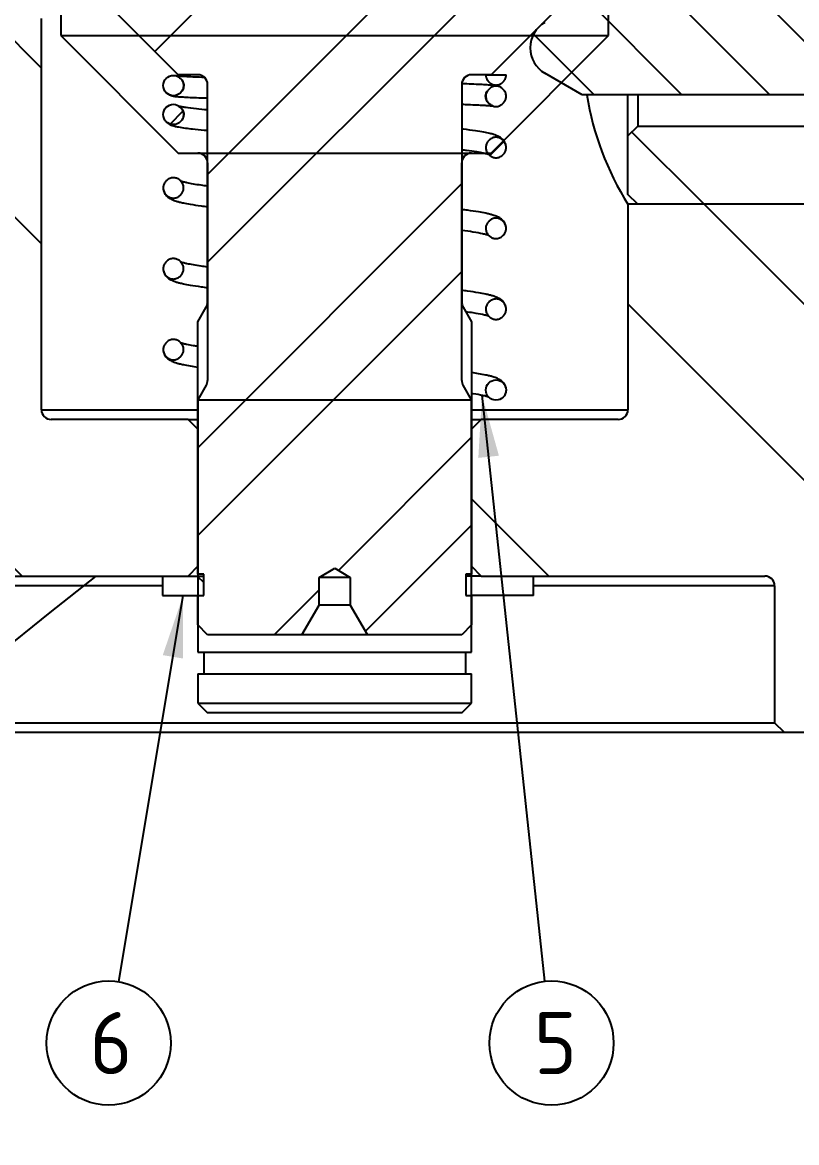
# Model space of a CAD drawing. Header units: millimetres. Extents: x 0 to 420, y 0 to 297.
# Drawn here: x 124.5 to 164.1, y 178.8 to 236.1 of the extents above; entities that cross this region are included whole.
import ezdxf
from ezdxf import colors
from ezdxf.entities.mleader import LeaderData, LeaderLine
from ezdxf.enums import TextEntityAlignment as Align
from ezdxf.lldxf.tags import DXFTag
from ezdxf.math import Vec2, Vec3

# ---------------------------------------------------------------- set-up
doc = ezdxf.new("R2010")
doc.units = ezdxf.units.MM
for name, color, linetype in [('BN_818_1287230_R', 7, 'Continuous'), ('HI10001131_A', 7, 'Continuous'), ('HI10001133_A', 7, 'Continuous'), ('HI10001134_B', 7, 'Continuous'), ('HI10001135_B', 7, 'Continuous'), ('HI10001137_A', 7, 'Continuous'), ('Layer1', 7, 'Continuous')]:
    doc.layers.add(name, color=color, linetype=linetype)
doc.styles.add('SEACAD_Solid_Edge_ISO', font='seiso.ttf')
doc.styles.add('SEACAD_Solid_Edge_ISO_GDT_Symbols', font='SEIGDT.TTF')
tags = doc.linetypes.add('PHANTOM2', pattern=[31.75, 15.875, -3.175, 3.175, -3.175, 3.175, -3.175]).pattern_tags.tags
tags[14:15] = [DXFTag(74, 4), DXFTag(75, 0), DXFTag(340, '0'), DXFTag(46, 0.0), DXFTag(50, 0.0), DXFTag(44, 0.0), DXFTag(45, 0.0)]
tags[12:13] = [DXFTag(74, 4), DXFTag(75, 0), DXFTag(340, '0'), DXFTag(46, 0.0), DXFTag(50, 0.0), DXFTag(44, 0.0), DXFTag(45, 0.0)]
tags[10:11] = [DXFTag(74, 4), DXFTag(75, 0), DXFTag(340, '0'), DXFTag(46, 0.0), DXFTag(50, 0.0), DXFTag(44, 0.0), DXFTag(45, 0.0)]
tags[8:9] = [DXFTag(74, 4), DXFTag(75, 0), DXFTag(340, '0'), DXFTag(46, 0.0), DXFTag(50, 0.0), DXFTag(44, 0.0), DXFTag(45, 0.0)]
tags[6:7] = [DXFTag(74, 4), DXFTag(75, 0), DXFTag(340, '0'), DXFTag(46, 0.0), DXFTag(50, 0.0), DXFTag(44, 0.0), DXFTag(45, 0.0)]
tags[4:5] = [DXFTag(74, 4), DXFTag(75, 0), DXFTag(340, '0'), DXFTag(46, 0.0), DXFTag(50, 0.0), DXFTag(44, 0.0), DXFTag(45, 0.0)]
doc.dimstyles.new('DIN', dxfattribs={"dimtxt": 3, "dimasz": 3, "dimexe": 1.5, "dimexo": 0, "dimgap": 0.75, "dimtad": 1, "dimtxsty": 'SEACAD_Solid_Edge_ISO', "dimblk1": '_SE_FILLED', "dimblk2": '_SE_FILLED', "dimsah": 1, "dimcen": 1.5, "dimazin": 0, "dimtfac": 0.5, "dimtdec": 3, "dimtmove": 0, "dimatfit": 3, "dimfxl": 1, "dimarcsym": 0})

# ---------------------------------------------------------------- blocks, each defined once
blk = doc.blocks.new('SEANNOT_GROUP1')
at = {"layer": 'Layer1', "linetype": 'Continuous'}
blk.add_hatch(color=7, dxfattribs=at).paths.add_polyline_path([(132.761, 203.554), (132.76, 206.773), (131.717, 203.728)])
at = {"layer": 'Layer1', "color": 7, "linetype": 'Continuous'}
blk.add_lwpolyline([(129.472, 187.03), (132.76, 206.773)], dxfattribs=at)
blk.add_circle((128.95, 183.898), 3.175, dxfattribs=at)
at = {"layer": 'Layer1', "color": 7, "linetype": 'Continuous', "style": 'SEACAD_Solid_Edge_ISO'}
blk.add_text('6', height=3.175, dxfattribs=at).set_placement((127.976, 185.485), align=Align.TOP_LEFT)
blk = doc.blocks.new('SEANNOT_GROUP5')
at = {"layer": 'Layer1', "linetype": 'Continuous'}
blk.add_hatch(color=7, dxfattribs=at).paths.add_polyline_path([(148.91, 213.923), (148.045, 217.023), (147.857, 213.81)])
at = {"layer": 'Layer1', "color": 7, "linetype": 'Continuous'}
blk.add_lwpolyline([(151.262, 187.055), (148.045, 217.023)], dxfattribs=at)
blk.add_circle((151.601, 183.898), 3.175, dxfattribs=at)
at = {"layer": 'Layer1', "color": 7, "linetype": 'Continuous', "style": 'SEACAD_Solid_Edge_ISO'}
blk.add_text('5', height=3.175, dxfattribs=at).set_placement((150.699, 185.485), align=Align.TOP_LEFT)
blk = doc.blocks.new('_SE_FILLED')
at = {"color": 0}
blk.add_line((0, 0), (-1, 0), dxfattribs=at)
blk.add_solid([(0, 0), (-1, -0.1665), (-1, 0.1665), (0, 0)], dxfattribs=at)
blk = doc.blocks.new('SE6')
at = {"layer": 'BN_818_1287230_R', "linetype": 'Continuous'}
h = blk.add_hatch(dxfattribs=at)
h.set_pattern_fill('LINE', angle=135, style=0)
h.paths.add_polyline_path([(133.51, 206.773), (133.81, 206.773), (133.81, 207.773), (133.51, 207.773), (133.01, 207.773), (131.71, 207.773), (131.71, 207.273), (131.71, 206.773)])
at = {"layer": 'HI10001131_A', "linetype": 'Continuous'}
h = blk.add_hatch(dxfattribs=at)
h.set_pattern_fill('LINE', angle=135, style=0)
edge = h.paths.add_edge_path()
edge.add_line((153.167, 237.173), (151.26, 236.072))
edge.add_arc((152.01, 234.773), 1.5, 120, 135)
edge.add_arc((152.01, 234.773), 1.5, 135, 240)
edge.add_line((151.26, 233.474), (152.103, 232.987))
edge.add_line((152.103, 232.987), (153.167, 232.373))
edge.add_line((153.167, 232.373), (153.426, 232.373))
edge.add_line((153.426, 232.373), (155.51, 232.373))
edge.add_line((155.51, 232.373), (156.01, 232.373))
edge.add_line((156.01, 232.373), (165.41, 232.373))
edge.add_line((165.41, 232.373), (165.41, 230.773))
edge.add_line((165.41, 230.773), (172.263, 230.773))
edge.add_line((172.263, 230.773), (180.01, 230.773))
edge.add_line((180.01, 230.773), (180.51, 230.773))
edge.add_line((180.51, 230.773), (184.81, 230.773))
edge.add_line((184.81, 230.773), (184.965, 230.773))
edge.add_ellipse((210.81, 234.773), major_axis=(0, -36.77), ratio=0.707107, start_angle=278.7976, end_angle=293.3771)
edge.add_line((185.946, 224.025), (235.675, 224.025))
edge.add_ellipse((210.81, 234.773), major_axis=(0, -36.77), ratio=0.707107, start_angle=66.6229, end_angle=81.2024)
edge.add_line((236.656, 230.773), (236.81, 230.773))
edge.add_line((236.81, 230.773), (241.423, 230.773))
edge.add_line((241.423, 230.773), (241.423, 228.773))
edge.add_line((241.423, 228.773), (258.01, 230.773))
edge.add_line((258.01, 230.773), (258.01, 238.773))
edge.add_line((258.01, 238.773), (241.423, 240.773))
edge.add_line((241.423, 240.773), (241.423, 238.773))
edge.add_line((241.423, 238.773), (236.656, 238.773))
edge.add_ellipse((210.81, 234.773), major_axis=(0, -36.77), ratio=0.707107, start_angle=98.7976, end_angle=105.49)
edge.add_line((236.325, 241.844), (238.868, 241.844))
edge.add_ellipse((210.81, 234.773), major_axis=(0, -40.305), ratio=0.707107, start_angle=104.1449, end_angle=136.6861)
edge.add_line((233.61, 258.956), (232.347, 258.956))
edge.add_ellipse((210.81, 234.773), major_axis=(0, -38.891), ratio=0.707107, start_angle=138.3124, end_angle=141.0333)
edge.add_line((231.514, 260.37), (228.772, 260.37))
edge.add_ellipse((210.81, 234.773), major_axis=(0, -36.062), ratio=0.707107, start_angle=141.9665, end_angle=144.9418)
edge.add_line((229.727, 258.956), (191.894, 258.956))
edge.add_ellipse((210.81, 234.773), major_axis=(0, -36.062), ratio=0.707107, start_angle=215.0582, end_angle=218.0335)
edge.add_line((192.848, 260.37), (190.107, 260.37))
edge.add_ellipse((210.81, 234.773), major_axis=(0, -38.891), ratio=0.707107, start_angle=218.9667, end_angle=221.6876)
edge.add_line((189.273, 258.956), (188.01, 258.956))
edge.add_ellipse((210.81, 234.773), major_axis=(0, -40.305), ratio=0.707107, start_angle=223.3139, end_angle=255.8551)
edge.add_line((182.752, 241.844), (185.296, 241.844))
edge.add_ellipse((210.81, 234.773), major_axis=(0, -36.77), ratio=0.707107, start_angle=254.51, end_angle=261.2024)
edge.add_line((184.965, 238.773), (180.51, 238.773))
edge.add_line((180.51, 238.773), (180.01, 238.773))
edge.add_line((180.01, 238.773), (172.264, 238.773))
edge.add_line((172.264, 238.773), (165.41, 238.773))
edge.add_line((165.41, 238.773), (165.41, 237.173))
edge.add_line((165.41, 237.173), (156.01, 237.173))
edge.add_line((156.01, 237.173), (155.51, 237.173))
edge.add_line((155.51, 237.173), (154.51, 237.173))
edge.add_line((154.51, 237.173), (153.424, 237.173))
edge.add_line((153.424, 237.173), (153.167, 237.173))
at = {"layer": 'HI10001133_A', "linetype": 'Continuous'}
h = blk.add_hatch(dxfattribs=at)
h.set_pattern_fill('ANSI32', scale=2, angle=90, style=0)
h.paths.add_polyline_path([(165.51, 227.273), (166.26, 227.273), (169.76, 227.273), (170.51, 227.273), (171.01, 226.773), (173.01, 226.773), (180.01, 226.773), (180.51, 227.273), (180.51, 230.273), (180.01, 230.773), (165.41, 230.773), (156.01, 230.773), (155.51, 230.273), (155.51, 227.273), (156.01, 226.773), (165.01, 226.773)])
at = {"layer": 'HI10001134_B', "linetype": 'Continuous'}
h = blk.add_hatch(dxfattribs=at)
h.set_pattern_fill('ANSI32', scale=2, angle=90, style=0)
edge = h.paths.add_edge_path()
edge.add_line((118.51, 245.273), (118.01, 245.273))
edge.add_arc((118.01, 245.773), 0.5, 180, 270, ccw=False)
edge.add_line((117.51, 245.773), (117.51, 248.273))
edge.add_arc((118.01, 248.273), 0.5, 150, 180, ccw=False)
edge.add_line((117.577, 248.523), (118.01, 249.273))
edge.add_line((118.01, 249.273), (118.01, 249.773))
edge.add_line((118.01, 249.773), (118.01, 255.773))
edge.add_line((118.01, 255.773), (117.51, 256.273))
edge.add_line((117.51, 256.273), (108.51, 256.273))
edge.add_line((108.51, 256.273), (108.01, 255.773))
edge.add_line((108.01, 255.773), (108.01, 200.273))
edge.add_line((108.01, 200.273), (108.51, 199.773))
edge.add_line((108.51, 199.773), (117.51, 199.773))
edge.add_line((117.51, 199.773), (118.01, 200.273))
edge.add_line((118.01, 200.273), (118.01, 207.273))
edge.add_arc((118.51, 207.273), 0.5, 90, 180, ccw=False)
edge.add_line((118.51, 207.773), (131.71, 207.773))
edge.add_line((131.71, 207.773), (133.01, 207.773))
edge.add_line((133.01, 207.773), (133.51, 208.273))
edge.add_line((133.51, 208.273), (133.51, 215.273))
edge.add_line((133.51, 215.273), (133.01, 215.773))
edge.add_line((133.01, 215.773), (126.01, 215.773))
edge.add_arc((126.01, 216.273), 0.5, 180, 270, ccw=False)
edge.add_line((125.51, 216.273), (125.51, 236.273))
edge.add_line((125.51, 236.273), (125.114, 236.273))
edge.add_line((125.114, 236.273), (123.51, 236.273))
edge.add_line((123.51, 236.273), (120.76, 236.273))
edge.add_line((120.76, 236.273), (120.76, 244.773))
edge.add_line((120.76, 244.773), (120.26, 245.273))
edge.add_line((120.26, 245.273), (118.51, 245.273))
h = blk.add_hatch(dxfattribs=at)
h.set_pattern_fill('ANSI32', scale=2, angle=90, style=0)
edge = h.paths.add_edge_path()
edge.add_line((165.943, 226.773), (165.76, 226.773))
edge.add_line((165.76, 226.773), (165.01, 226.773))
edge.add_line((165.01, 226.773), (156.01, 226.773))
edge.add_line((156.01, 226.773), (155.51, 226.773))
edge.add_line((155.51, 226.773), (155.51, 216.273))
edge.add_arc((155.01, 216.273), 0.5, 270, 360, ccw=False)
edge.add_line((155.01, 215.773), (148.01, 215.773))
edge.add_line((148.01, 215.773), (147.51, 215.273))
edge.add_line((147.51, 215.273), (147.51, 208.273))
edge.add_line((147.51, 208.273), (148.01, 207.773))
edge.add_line((148.01, 207.773), (150.673, 207.773))
edge.add_line((150.673, 207.773), (162.51, 207.773))
edge.add_arc((162.51, 207.273), 0.5, 0, 90, ccw=False)
edge.add_line((163.01, 207.273), (163.01, 200.273))
edge.add_line((163.01, 200.273), (163.51, 199.773))
edge.add_line((163.51, 199.773), (164.76, 199.773))
edge.add_line((164.76, 199.773), (165.26, 200.273))
edge.add_line((165.26, 200.273), (165.26, 214.773))
edge.add_line((165.26, 214.773), (165.943, 215.183))
edge.add_line((165.943, 215.183), (165.943, 219.33))
edge.add_line((165.943, 219.33), (165.943, 226.773))
at = {"layer": 'HI10001135_B', "linetype": 'Continuous'}
h = blk.add_hatch(dxfattribs=at)
h.set_pattern_fill('ANSI32', angle=9e-06, style=0)
edge = h.paths.add_edge_path()
edge.add_line((133.51, 216.273), (133.51, 215.773))
edge.add_line((133.51, 215.773), (133.51, 215.273))
edge.add_line((133.51, 215.273), (133.51, 208.273))
edge.add_line((133.51, 208.273), (133.51, 207.873))
edge.add_line((133.51, 207.873), (133.81, 207.873))
edge.add_line((133.81, 207.873), (133.81, 207.773))
edge.add_line((133.81, 207.773), (133.81, 207.273))
edge.add_line((133.81, 207.273), (133.81, 206.773))
edge.add_line((133.81, 206.773), (133.51, 206.773))
edge.add_line((133.51, 206.773), (133.51, 205.273))
edge.add_line((133.51, 205.273), (134.01, 204.773))
edge.add_line((134.01, 204.773), (138.835, 204.773))
edge.add_line((138.835, 204.773), (139.71, 206.288))
edge.add_line((139.71, 206.288), (139.71, 207.692))
edge.add_line((139.71, 207.692), (140.51, 208.173))
edge.add_line((140.51, 208.173), (141.31, 207.692))
edge.add_line((141.31, 207.692), (141.31, 206.288))
edge.add_line((141.31, 206.288), (142.185, 204.773))
edge.add_line((142.185, 204.773), (147.01, 204.773))
edge.add_line((147.01, 204.773), (147.51, 205.273))
edge.add_line((147.51, 205.273), (147.51, 206.773))
edge.add_line((147.51, 206.773), (147.21, 206.773))
edge.add_line((147.21, 206.773), (147.21, 207.273))
edge.add_line((147.21, 207.273), (147.21, 207.773))
edge.add_line((147.21, 207.773), (147.21, 207.873))
edge.add_line((147.21, 207.873), (147.51, 207.873))
edge.add_line((147.51, 207.873), (147.51, 208.273))
edge.add_line((147.51, 208.273), (147.51, 215.273))
edge.add_line((147.51, 215.273), (147.51, 215.773))
edge.add_line((147.51, 215.773), (147.51, 216.273))
edge.add_line((147.51, 216.273), (147.51, 216.773))
edge.add_line((147.51, 216.773), (147.51, 217.118))
edge.add_line((147.51, 217.118), (147.51, 218.172))
edge.add_line((147.51, 218.172), (147.51, 220.773))
edge.add_line((147.51, 220.773), (147.209, 221.295))
edge.add_line((147.209, 221.295), (147.077, 221.523))
edge.add_arc((147.51, 221.773), 0.5, 180, 210, ccw=False)
edge.add_line((147.01, 221.773), (147.01, 222.373))
edge.add_line((147.01, 222.373), (147.01, 225.455))
edge.add_line((147.01, 225.455), (147.01, 226.506))
edge.add_line((147.01, 226.506), (147.01, 228.894))
edge.add_line((147.01, 228.894), (147.01, 229.572))
edge.add_line((147.01, 229.572), (147.01, 230.622))
edge.add_line((147.01, 230.622), (147.01, 231.888))
edge.add_line((147.01, 231.888), (147.01, 232.894))
edge.add_arc((147.51, 232.894), 0.5, 175.5114, 180, ccw=False)
edge.add_arc((147.51, 232.894), 0.5, 90, 175.5114, ccw=False)
edge.add_line((147.51, 233.394), (148.238, 233.394))
edge.add_line((148.238, 233.394), (148.51, 233.394))
edge.add_line((148.51, 233.394), (150.95, 235.834))
edge.add_line((150.95, 235.834), (153.784, 238.668))
edge.add_line((153.784, 238.668), (154.51, 239.394))
edge.add_line((154.51, 239.394), (154.51, 240.687))
edge.add_line((154.51, 240.687), (154.51, 244.773))
edge.add_line((154.51, 244.773), (154.51, 245.273))
edge.add_line((154.51, 245.273), (154.51, 245.773))
edge.add_line((154.51, 245.773), (154.51, 248.273))
edge.add_line((154.51, 248.273), (154.51, 248.523))
edge.add_line((154.51, 248.523), (154.51, 248.773))
edge.add_arc((155.01, 248.773), 0.5, 90, 180, ccw=False)
edge.add_line((155.01, 249.273), (162.51, 249.273))
edge.add_line((162.51, 249.273), (163.01, 249.773))
edge.add_line((163.01, 249.773), (163.01, 255.773))
edge.add_line((163.01, 255.773), (163.01, 259.273))
edge.add_line((163.01, 259.273), (163.01, 259.773))
edge.add_line((163.01, 259.773), (162.51, 260.273))
edge.add_line((162.51, 260.273), (142.185, 260.273))
edge.add_line((142.185, 260.273), (141.31, 258.757))
edge.add_line((141.31, 258.757), (141.31, 256.873))
edge.add_line((141.31, 256.873), (140.51, 256.392))
edge.add_line((140.51, 256.392), (139.71, 256.873))
edge.add_line((139.71, 256.873), (139.71, 258.757))
edge.add_line((139.71, 258.757), (138.835, 260.273))
edge.add_line((138.835, 260.273), (118.51, 260.273))
edge.add_line((118.51, 260.273), (118.01, 259.773))
edge.add_line((118.01, 259.773), (118.01, 256.273))
edge.add_line((118.01, 256.273), (118.01, 255.773))
edge.add_line((118.01, 255.773), (118.01, 249.773))
edge.add_line((118.01, 249.773), (118.51, 249.273))
edge.add_line((118.51, 249.273), (121.21, 249.273))
edge.add_line((121.21, 249.273), (121.485, 249.548))
edge.add_line((121.485, 249.548), (121.51, 249.573))
edge.add_line((121.51, 249.573), (121.51, 256.283))
edge.add_line((121.51, 256.283), (121.51, 257.273))
edge.add_line((121.51, 257.273), (123.51, 258.475))
edge.add_line((123.51, 258.475), (125.51, 257.273))
edge.add_line((125.51, 257.273), (125.51, 256.283))
edge.add_line((125.51, 256.283), (125.51, 249.573))
edge.add_line((125.51, 249.573), (125.535, 249.548))
edge.add_line((125.535, 249.548), (125.81, 249.273))
edge.add_line((125.81, 249.273), (125.885, 249.273))
edge.add_line((125.885, 249.273), (126.01, 249.273))
edge.add_arc((126.01, 248.773), 0.5, 0, 90, ccw=False)
edge.add_line((126.51, 248.773), (126.51, 248.523))
edge.add_line((126.51, 248.523), (126.51, 248.273))
edge.add_line((126.51, 248.273), (126.51, 245.773))
edge.add_line((126.51, 245.773), (126.51, 245.273))
edge.add_line((126.51, 245.273), (126.51, 244.773))
edge.add_line((126.51, 244.773), (126.51, 239.394))
edge.add_line((126.51, 239.394), (132.51, 233.394))
edge.add_line((132.51, 233.394), (133.51, 233.394))
edge.add_arc((133.51, 232.894), 0.5, 47.0174, 90, ccw=False)
edge.add_arc((133.51, 232.894), 0.5, 0, 47.0174, ccw=False)
edge.add_line((134.01, 232.894), (134.01, 232.205))
edge.add_line((134.01, 232.205), (134.01, 231.596))
edge.add_line((134.01, 231.596), (134.01, 230.548))
edge.add_line((134.01, 230.548), (134.01, 228.894))
edge.add_line((134.01, 228.894), (134.01, 227.7))
edge.add_line((134.01, 227.7), (134.01, 226.649))
edge.add_line((134.01, 226.649), (134.01, 223.567))
edge.add_line((134.01, 223.567), (134.01, 222.516))
edge.add_line((134.01, 222.516), (134.01, 221.773))
edge.add_arc((133.51, 221.773), 0.5, 330, 360, ccw=False)
edge.add_line((133.943, 221.523), (133.51, 220.773))
edge.add_line((133.51, 220.773), (133.51, 219.505))
edge.add_line((133.51, 219.505), (133.51, 218.451))
edge.add_line((133.51, 218.451), (133.51, 216.773))
edge.add_line((133.51, 216.773), (133.51, 216.273))
at = {"layer": 'HI10001137_A', "linetype": 'Continuous'}
h = blk.add_hatch(dxfattribs=at)
h.set_pattern_fill('LINE', scale=2, angle=45, style=0)
edge = h.paths.add_edge_path()
edge.add_ellipse((132.261, 232.845), major_axis=(0.519, 0), ratio=1, start_angle=0, end_angle=360)
h = blk.add_hatch(dxfattribs=at)
h.set_pattern_fill('LINE', scale=2, angle=45, style=0)
edge = h.paths.add_edge_path()
edge.add_line((149.283, 233.394), (148.51, 233.394))
edge.add_line((148.51, 233.394), (148.238, 233.394))
edge.add_arc((148.76, 233.398), 0.523, 180.4453, 359.5547)
h = blk.add_hatch(dxfattribs=at)
h.set_pattern_fill('LINE', scale=2, angle=45, style=0)
edge = h.paths.add_edge_path()
edge.add_spline(control_points=[(148.76, 232.817), (148.623, 232.817), (148.491, 232.754), (148.3, 232.562), (148.237, 232.428), (148.238, 232.156), (148.301, 232.025), (148.493, 231.834), (148.626, 231.771), (148.897, 231.772), (149.028, 231.834), (149.173, 231.979), (149.212, 232.036), (149.267, 232.16), (149.283, 232.228), (149.282, 232.43), (149.219, 232.563), (149.028, 232.754), (148.897, 232.817), (148.76, 232.817)], knot_values=[0, 0, 0, 0, 0.125, 0.125, 0.25, 0.25, 0.375, 0.375, 0.5, 0.5, 0.625, 0.625, 0.6875, 0.6875, 0.75, 0.75, 0.875, 0.875, 1, 1, 1, 1], degree=3, periodic=0)
h = blk.add_hatch(dxfattribs=at)
h.set_pattern_fill('LINE', scale=2, angle=45, style=0)
edge = h.paths.add_edge_path()
edge.add_ellipse((132.261, 231.366), major_axis=(0.519, 0), ratio=1, start_angle=0, end_angle=360)
h = blk.add_hatch(dxfattribs=at)
h.set_pattern_fill('LINE', scale=2, angle=45, style=0)
edge = h.paths.add_edge_path()
edge.add_line((149.141, 230.025), (148.51, 229.394))
edge.add_line((148.51, 229.394), (148.33, 229.394))
edge.add_spline(control_points=[(148.33, 229.394), (148.41, 229.277), (148.537, 229.188), (148.747, 229.149), (148.821, 229.153), (148.957, 229.192), (149.022, 229.226), (149.188, 229.359), (149.268, 229.493), (149.295, 229.777), (149.237, 229.92), (149.141, 230.025)], knot_values=[0, 0, 0, 0, 0.25, 0.25, 0.375, 0.375, 0.5, 0.5, 0.75, 0.75, 1, 1, 1, 1], degree=3, periodic=0)
h = blk.add_hatch(dxfattribs=at)
h.set_pattern_fill('LINE', scale=2, angle=45, style=0)
edge = h.paths.add_edge_path()
edge.add_ellipse((132.261, 227.612), major_axis=(0.519, 0), ratio=1, start_angle=0, end_angle=360)
h = blk.add_hatch(dxfattribs=at)
h.set_pattern_fill('LINE', scale=2, angle=45, style=0)
edge = h.paths.add_edge_path()
edge.add_ellipse((148.759, 225.545), major_axis=(0.519, 0), ratio=1, start_angle=0, end_angle=360)
h = blk.add_hatch(dxfattribs=at)
h.set_pattern_fill('LINE', scale=2, angle=45, style=0)
edge = h.paths.add_edge_path()
edge.add_ellipse((132.261, 223.479), major_axis=(0.519, 0), ratio=1, start_angle=0, end_angle=360)
h = blk.add_hatch(dxfattribs=at)
h.set_pattern_fill('LINE', scale=2, angle=45, style=0)
edge = h.paths.add_edge_path()
edge.add_ellipse((148.759, 221.412), major_axis=(0.519, 0), ratio=1, start_angle=0, end_angle=360)
h = blk.add_hatch(dxfattribs=at)
h.set_pattern_fill('LINE', scale=2, angle=45, style=0)
edge = h.paths.add_edge_path()
edge.add_ellipse((132.261, 219.346), major_axis=(0.519, 0), ratio=1, start_angle=0, end_angle=360)
h = blk.add_hatch(dxfattribs=at)
h.set_pattern_fill('LINE', scale=2, angle=45, style=0)
edge = h.paths.add_edge_path()
edge.add_ellipse((148.759, 217.279), major_axis=(0.519, 0), ratio=1, start_angle=0, end_angle=360)
at = {"layer": 'BN_818_1287230_R', "color": 7, "linetype": 'Continuous'}
for p, q in [((131.71, 207.773), (131.71, 206.773)), ((131.71, 207.773), (133.81, 207.773)), ((133.81, 206.773), (133.81, 207.773)), ((147.959, 207.773), (147.21, 207.773)), ((150.673, 206.773), (150.673, 207.773)), ((131.71, 206.773), (133.81, 206.773)), ((150.673, 206.773), (147.51, 206.773))]:
    blk.add_line(p, q, dxfattribs=at)
at = {"layer": 'HI10001131_A', "color": 7, "linetype": 'Continuous'}
for p, q in [((153.167, 232.373), (151.26, 233.474)), ((165.41, 232.373), (153.167, 232.373))]:
    blk.add_line(p, q, dxfattribs=at)
blk.add_arc((152.01, 234.773), 1.5, 120, 240, dxfattribs=at)
at = {"layer": 'HI10001133_A', "color": 7, "linetype": 'Continuous'}
for p, q in [((155.51, 230.273), (155.51, 232.373)), ((156.01, 232.373), (156.01, 230.773)), ((155.51, 230.273), (156.01, 230.773)), ((156.01, 230.773), (180.01, 230.773)), ((155.51, 227.273), (155.51, 230.273)), ((156.01, 226.773), (155.51, 227.273)), ((165.01, 226.773), (156.01, 226.773))]:
    blk.add_line(p, q, dxfattribs=at)
at = {"layer": 'HI10001134_B', "color": 7, "linetype": 'Continuous'}
for p, q in [((125.51, 216.273), (125.51, 236.273)), ((155.51, 226.773), (155.51, 216.273)), ((165.943, 226.773), (155.51, 226.773)), ((125.51, 216.273), (133.51, 216.273)), ((147.51, 216.273), (155.51, 216.273)), ((133.01, 215.773), (126.01, 215.773)), ((133.01, 215.773), (133.51, 215.773)), ((133.01, 215.773), (133.51, 215.273)), ((147.51, 215.773), (148.01, 215.773)), ((147.51, 215.273), (148.01, 215.773)), ((155.01, 215.773), (148.01, 215.773)), ((133.51, 208.273), (133.51, 215.273)), ((147.51, 215.273), (147.51, 208.273)), ((133.51, 208.273), (133.01, 207.773)), ((148.01, 207.773), (147.51, 208.273)), ((118.51, 207.773), (133.01, 207.773)), ((148.01, 207.773), (147.959, 207.773)), ((148.01, 207.773), (162.51, 207.773)), ((131.71, 207.273), (118.01, 207.273)), ((163.01, 207.273), (150.673, 207.273)), ((163.01, 207.273), (163.01, 200.273)), ((118.01, 200.273), (163.01, 200.273)), ((163.51, 199.773), (163.01, 200.273)), ((163.51, 199.773), (117.51, 199.773)), ((164.76, 199.773), (163.51, 199.773))]:
    blk.add_line(p, q, dxfattribs=at)
for centre, radius, start, end in [((168.258, 234.773), 15.05, 189.195, 212.1104), ((126.01, 216.273), 0.5, 180, 270), ((155.01, 216.273), 0.5, 270, 0), ((162.51, 207.273), 0.5, 0, 90)]:
    blk.add_arc(centre, radius, start, end, dxfattribs=at)
at = {"layer": 'HI10001135_B', "color": 7, "linetype": 'PHANTOM2'}
for p, q in [((126.51, 244.773), (126.51, 235.394)), ((154.51, 235.394), (154.51, 244.773)), ((126.51, 235.394), (154.51, 235.394)), ((126.51, 235.394), (132.51, 229.394)), ((148.51, 229.394), (154.51, 235.394)), ((132.51, 229.394), (148.51, 229.394)), ((134.01, 228.894), (134.01, 217.773)), ((147.01, 217.773), (147.01, 228.894)), ((133.943, 217.523), (133.51, 216.773)), ((147.51, 216.773), (147.077, 217.523)), ((133.51, 216.773), (147.51, 216.773)), ((133.51, 216.773), (133.51, 203.873)), ((147.51, 203.873), (147.51, 216.773)), ((133.51, 203.873), (147.51, 203.873)), ((133.81, 203.873), (133.81, 202.773)), ((147.21, 202.773), (147.21, 203.873)), ((133.51, 202.773), (147.51, 202.773)), ((133.51, 202.773), (133.51, 201.273)), ((147.51, 201.273), (147.51, 202.773)), ((133.51, 201.273), (147.51, 201.273)), ((133.51, 201.273), (134.01, 200.773)), ((147.01, 200.773), (147.51, 201.273)), ((147.01, 200.773), (134.01, 200.773))]:
    blk.add_line(p, q, dxfattribs=at)
at = {"layer": 'HI10001135_B', "color": 7, "linetype": 'Continuous'}
for p, q in [((132.51, 233.394), (126.51, 239.394)), ((154.51, 239.394), (148.51, 233.394)), ((133.51, 233.394), (132.51, 233.394)), ((148.51, 233.394), (147.51, 233.394)), ((134.01, 221.773), (134.01, 232.894)), ((147.01, 232.894), (147.01, 221.773)), ((133.51, 220.773), (133.943, 221.523)), ((147.077, 221.523), (147.51, 220.773)), ((133.51, 207.873), (133.51, 220.773)), ((147.51, 220.773), (147.51, 207.873)), ((133.81, 207.873), (133.51, 207.873)), ((133.81, 206.773), (133.81, 207.873)), ((139.71, 207.692), (140.51, 208.173)), ((140.51, 208.173), (141.31, 207.692)), ((147.21, 207.873), (147.21, 206.773)), ((147.51, 207.873), (147.21, 207.873)), ((141.31, 207.692), (139.71, 207.692)), ((139.71, 206.288), (139.71, 207.692)), ((141.31, 207.692), (141.31, 206.288)), ((133.51, 206.773), (133.81, 206.773)), ((133.51, 205.273), (133.51, 206.773)), ((147.21, 206.773), (147.51, 206.773)), ((147.51, 206.773), (147.51, 205.273)), ((138.835, 204.773), (139.71, 206.288)), ((141.31, 206.288), (139.71, 206.288)), ((141.31, 206.288), (142.185, 204.773)), ((134.01, 204.773), (133.51, 205.273)), ((147.51, 205.273), (147.01, 204.773)), ((138.835, 204.773), (134.01, 204.773)), ((142.185, 204.773), (138.835, 204.773)), ((147.01, 204.773), (142.185, 204.773))]:
    blk.add_line(p, q, dxfattribs=at)
for centre, start, end in [((133.51, 232.894), 0, 90), ((147.51, 232.894), 90, 180), ((133.51, 221.773), 330, 0), ((147.51, 221.773), 180, 210)]:
    blk.add_arc(centre, 0.5, start, end, dxfattribs=at)
at = {"layer": 'HI10001135_B', "color": 7, "linetype": 'PHANTOM2'}
for centre, start, end in [((133.51, 228.894), 0, 90), ((147.51, 228.894), 90, 180), ((133.51, 217.773), 330, 0), ((147.51, 217.773), 180, 210)]:
    blk.add_arc(centre, 0.5, start, end, dxfattribs=at)
at = {"layer": 'HI10001137_A', "color": 7, "linetype": 'Continuous'}
blk.add_line((148.238, 233.394), (149.283, 233.394), dxfattribs=at)
for centre in [(132.261, 232.845), (132.261, 231.366), (148.759, 217.279)]:
    blk.add_circle(centre, 0.519, dxfattribs=at)
for points in [[(131.849, 233.153), (131.845, 233.147), (131.841, 233.142), (131.838, 233.137)], [(149.28, 229.629), (149.282, 229.643), (149.283, 229.656), (149.284, 229.669)], [(131.743, 227.673), (131.742, 227.667), (131.741, 227.662), (131.74, 227.657)], [(149.278, 225.485), (149.28, 225.499), (149.282, 225.512), (149.283, 225.526)], [(131.743, 223.54), (131.742, 223.534), (131.741, 223.529), (131.74, 223.523)], [(149.278, 221.352), (149.28, 221.366), (149.282, 221.379), (149.283, 221.393)], [(131.743, 219.406), (131.742, 219.401), (131.741, 219.396), (131.74, 219.39)], [(149.278, 217.219), (149.28, 217.232), (149.282, 217.246), (149.283, 217.26)]]:
    blk.add_open_spline(points, degree=3, dxfattribs=at)
for points, degree, knots in [([(133.848, 233.257), (133.847, 233.257), (133.668, 233.263), (133.345, 233.276), (132.956, 233.294), (132.691, 233.31), (132.534, 233.323), (132.456, 233.331), (132.41, 233.337), (132.437, 233.331), (132.472, 233.315), (132.522, 233.292), (132.65, 233.199), (132.764, 233.029), (132.798, 232.86), (132.775, 232.711), (132.723, 232.597), (132.697, 232.565), (132.677, 232.54)], 3, [0.7887983, 0.7887983, 0.7887983, 0.7887983, 0.7889521, 0.8226691, 0.855302, 0.8868224, 0.9086548, 0.9244812, 0.9358427, 0.9470989, 0.9551571, 0.9609611, 0.9678206, 0.9753966, 0.9831566, 0.9873029, 0.9914389, 1, 1, 1, 1]), ([(148.238, 233.394), (148.238, 233.189), (148.396, 233.03), (148.555, 232.871), (148.761, 232.872), (148.966, 232.872), (149.124, 233.03), (149.283, 233.189), (149.283, 233.394)], 2, [0, 0, 0, 0.25, 0.25, 0.5, 0.5, 0.75, 0.75, 1, 1, 1]), ([(147.013, 231.888), (147.127, 231.884), (147.407, 231.873), (147.776, 231.858), (148.093, 231.843), (148.298, 231.83), (148.429, 231.82), (148.528, 231.811), (148.575, 231.807), (148.599, 231.804), (148.579, 231.811), (148.504, 231.842), (148.395, 231.922), (148.292, 232.05), (148.238, 232.18), (148.227, 232.332), (148.26, 232.466), (148.291, 232.518), (148.317, 232.558)], 3, [0.7801843, 0.7801843, 0.7801843, 0.7801843, 0.8009644, 0.8334217, 0.8604369, 0.8843584, 0.9001548, 0.9141818, 0.9317241, 0.9481775, 0.9568494, 0.9636011, 0.9700155, 0.9741472, 0.9817785, 0.9859948, 0.9904705, 1, 1, 1, 1]), ([(149.049, 232.722), (149.017, 232.745), (148.94, 232.787), (148.878, 232.807), (148.797, 232.829), (148.732, 232.838), (148.669, 232.847), (148.539, 232.86), (148.315, 232.876), (147.963, 232.896), (147.53, 232.914), (147.191, 232.927), (147.018, 232.933)], 3, [0.0372026, 0.0372026, 0.0372026, 0.0372026, 0.0427456, 0.0524091, 0.0611995, 0.0686409, 0.0786067, 0.0981414, 0.1293119, 0.1617793, 0.1956791, 0.2265478, 0.2265478, 0.2265478, 0.2265478]), ([(148.76, 232.817), (148.815, 232.817), (148.87, 232.807), (148.922, 232.788), (148.973, 232.769), (149.022, 232.742), (149.065, 232.709), (149.113, 232.673), (149.156, 232.628), (149.191, 232.578), (149.227, 232.525), (149.255, 232.465), (149.27, 232.402), (149.283, 232.345), (149.286, 232.283), (149.277, 232.225), (149.269, 232.174), (149.253, 232.123), (149.23, 232.077), (149.205, 232.027), (149.171, 231.98), (149.133, 231.94), (149.089, 231.894), (149.038, 231.855), (148.982, 231.827), (148.926, 231.798), (148.863, 231.779), (148.8, 231.773), (148.744, 231.769), (148.687, 231.774), (148.633, 231.789), (148.583, 231.803), (148.535, 231.826), (148.491, 231.854), (148.442, 231.885), (148.397, 231.925), (148.359, 231.971), (148.319, 232.02), (148.286, 232.077), (148.264, 232.138), (148.244, 232.196), (148.235, 232.258), (148.238, 232.319), (148.241, 232.372), (148.253, 232.425), (148.273, 232.474), (148.294, 232.524), (148.322, 232.572), (148.356, 232.614), (148.395, 232.661), (148.442, 232.703), (148.493, 232.736), (148.547, 232.771), (148.609, 232.796), (148.672, 232.808), (148.701, 232.814), (148.73, 232.817), (148.76, 232.817)], 3, [0, 0, 0, 0, 0.050749, 0.050749, 0.050749, 0.101182, 0.101182, 0.101182, 0.157179, 0.157179, 0.157179, 0.216839, 0.216839, 0.216839, 0.271733, 0.271733, 0.271733, 0.319611, 0.319611, 0.319611, 0.371312, 0.371312, 0.371312, 0.429411, 0.429411, 0.429411, 0.488241, 0.488241, 0.488241, 0.539898, 0.539898, 0.539898, 0.587857, 0.587857, 0.587857, 0.642103, 0.642103, 0.642103, 0.701434, 0.701434, 0.701434, 0.758255, 0.758255, 0.758255, 0.807106, 0.807106, 0.807106, 0.856943, 0.856943, 0.856943, 0.913545, 0.913545, 0.913545, 0.972972, 0.972972, 0.972972, 1, 1, 1, 1]), ([(131.931, 232.45), (131.957, 232.428), (132.037, 232.37), (132.112, 232.342), (132.187, 232.317), (132.265, 232.303), (132.318, 232.296), (132.417, 232.284), (132.6, 232.269), (132.91, 232.25), (133.319, 232.231), (133.704, 232.216), (133.95, 232.207), (134.009, 232.205)], 3, [0.0355226, 0.0355226, 0.0355226, 0.0355226, 0.0396291, 0.0484473, 0.0579195, 0.0659938, 0.0748961, 0.086998, 0.1173749, 0.1494249, 0.1825922, 0.2168297, 0.2274123, 0.2274123, 0.2274123, 0.2274123]), ([(132.519, 231.793), (132.519, 231.793), (132.516, 231.794), (132.52, 231.794), (132.669, 231.701), (132.784, 231.493), (132.796, 231.288), (132.772, 231.243), (132.753, 231.201)], 3, [0.94478301, 0.94478301, 0.94478301, 0.94478301, 0.94487082, 0.9584207, 0.97113214, 0.97989886, 0.98532364, 1, 1, 1, 1]), ([(134.008, 231.596), (133.799, 231.616), (133.38, 231.658), (132.957, 231.711), (132.699, 231.752), (132.6, 231.774), (132.567, 231.781), (132.563, 231.782)], 3, [0.7872258, 0.7872258, 0.7872258, 0.7872258, 0.8264611, 0.8733865, 0.8986218, 0.9208219, 0.9237755, 0.9237755, 0.9237755, 0.9237755]), ([(131.813, 231.109), (131.86, 231.021), (132.037, 230.86), (132.193, 230.807), (132.348, 230.76), (132.542, 230.721), (132.845, 230.673), (133.274, 230.62), (133.671, 230.579), (133.949, 230.553), (134.009, 230.548)], 3, [0.0287167, 0.0287167, 0.0287167, 0.0287167, 0.0410141, 0.0641829, 0.0816655, 0.1078556, 0.1443709, 0.175289, 0.2160436, 0.226892, 0.226892, 0.226892, 0.226892]), ([(149.27, 229.788), (149.269, 229.794), (149.253, 229.853), (149.191, 230.006), (149.039, 230.151), (148.923, 230.23), (148.778, 230.295), (148.625, 230.348), (148.427, 230.401), (148.131, 230.463), (147.695, 230.535), (147.292, 230.589), (147.04, 230.619), (147.012, 230.622)], 3, [0.0122288, 0.0122288, 0.0122288, 0.0122288, 0.0134694, 0.0232807, 0.0352742, 0.0521198, 0.0723482, 0.089045, 0.1108143, 0.1405607, 0.1753414, 0.2163047, 0.2213188, 0.2213188, 0.2213188, 0.2213188]), ([(148.761, 230.201), (148.815, 230.201), (148.871, 230.191), (148.922, 230.172), (148.974, 230.153), (149.023, 230.126), (149.066, 230.093), (149.114, 230.057), (149.157, 230.012), (149.191, 229.962), (149.228, 229.909), (149.255, 229.849), (149.27, 229.786), (149.284, 229.728), (149.287, 229.667), (149.278, 229.609), (149.27, 229.557), (149.254, 229.507), (149.231, 229.46), (149.206, 229.41), (149.172, 229.363), (149.134, 229.323), (149.09, 229.277), (149.039, 229.238), (148.983, 229.21), (148.926, 229.181), (148.863, 229.162), (148.8, 229.156), (148.745, 229.151), (148.688, 229.157), (148.634, 229.172), (148.584, 229.186), (148.536, 229.208), (148.492, 229.236), (148.443, 229.268), (148.398, 229.308), (148.36, 229.353), (148.32, 229.403), (148.287, 229.46), (148.265, 229.52), (148.245, 229.578), (148.236, 229.641), (148.239, 229.702), (148.242, 229.755), (148.254, 229.808), (148.274, 229.858), (148.294, 229.908), (148.323, 229.955), (148.357, 229.998), (148.396, 230.045), (148.442, 230.087), (148.494, 230.12), (148.548, 230.155), (148.61, 230.18), (148.673, 230.192), (148.702, 230.198), (148.731, 230.201), (148.761, 230.201)], 3, [0, 0, 0, 0, 0.050688, 0.050688, 0.050688, 0.101058, 0.101058, 0.101058, 0.157, 0.157, 0.157, 0.216665, 0.216665, 0.216665, 0.271633, 0.271633, 0.271633, 0.31959, 0.31959, 0.31959, 0.37135, 0.37135, 0.37135, 0.429488, 0.429488, 0.429488, 0.488303, 0.488303, 0.488303, 0.539888, 0.539888, 0.539888, 0.587766, 0.587766, 0.587766, 0.641939, 0.641939, 0.641939, 0.701239, 0.701239, 0.701239, 0.758118, 0.758118, 0.758118, 0.807069, 0.807069, 0.807069, 0.856977, 0.856977, 0.856977, 0.913627, 0.913627, 0.913627, 0.97304, 0.97304, 0.97304, 1, 1, 1, 1]), ([(147.012, 229.572), (147.096, 229.562), (147.369, 229.527), (147.758, 229.47), (148.116, 229.405), (148.299, 229.359), (148.366, 229.339), (148.38, 229.334)], 3, [0.7943575, 0.7943575, 0.7943575, 0.7943575, 0.8102582, 0.8480526, 0.8816952, 0.9135874, 0.9235296, 0.9235296, 0.9235296, 0.9235296]), ([(132.261, 228.134), (132.316, 228.134), (132.371, 228.124), (132.423, 228.105), (132.474, 228.087), (132.523, 228.06), (132.566, 228.027), (132.614, 227.99), (132.657, 227.945), (132.691, 227.896), (132.728, 227.843), (132.756, 227.782), (132.771, 227.72), (132.784, 227.662), (132.787, 227.601), (132.778, 227.542), (132.771, 227.491), (132.754, 227.44), (132.731, 227.394), (132.706, 227.343), (132.673, 227.297), (132.634, 227.256), (132.591, 227.211), (132.539, 227.172), (132.483, 227.143), (132.427, 227.114), (132.364, 227.095), (132.301, 227.09), (132.245, 227.085), (132.188, 227.09), (132.135, 227.106), (132.085, 227.12), (132.036, 227.142), (131.993, 227.17), (131.943, 227.201), (131.898, 227.241), (131.861, 227.287), (131.82, 227.336), (131.787, 227.393), (131.766, 227.454), (131.746, 227.512), (131.736, 227.574), (131.739, 227.636), (131.742, 227.689), (131.755, 227.742), (131.774, 227.791), (131.795, 227.841), (131.823, 227.889), (131.857, 227.931), (131.896, 227.979), (131.943, 228.021), (131.994, 228.054), (132.049, 228.088), (132.11, 228.114), (132.173, 228.126), (132.202, 228.131), (132.232, 228.134), (132.261, 228.134)], 3, [0, 0, 0, 0, 0.050665, 0.050665, 0.050665, 0.101013, 0.101013, 0.101013, 0.156924, 0.156924, 0.156924, 0.216573, 0.216573, 0.216573, 0.271566, 0.271566, 0.271566, 0.319555, 0.319555, 0.319555, 0.371329, 0.371329, 0.371329, 0.42946, 0.42946, 0.42946, 0.488256, 0.488256, 0.488256, 0.539826, 0.539826, 0.539826, 0.587692, 0.587692, 0.587692, 0.641861, 0.641861, 0.641861, 0.701174, 0.701174, 0.701174, 0.758072, 0.758072, 0.758072, 0.807025, 0.807025, 0.807025, 0.856923, 0.856923, 0.856923, 0.913573, 0.913573, 0.913573, 0.973005, 0.973005, 0.973005, 1, 1, 1, 1]), ([(134.009, 227.701), (133.895, 227.715), (133.633, 227.752), (133.272, 227.808), (132.985, 227.863), (132.795, 227.907), (132.697, 227.934), (132.659, 227.946), (132.648, 227.95)], 3, [0.793136, 0.793136, 0.793136, 0.793136, 0.8148332, 0.8457602, 0.876645, 0.8957893, 0.9133077, 0.9220593, 0.9220593, 0.9220593, 0.9220593]), ([(131.746, 227.531), (131.747, 227.525), (131.759, 227.472), (131.806, 227.319), (131.959, 227.153), (132.07, 227.078), (132.213, 227.001), (132.384, 226.942), (132.582, 226.888), (132.804, 226.837), (133.146, 226.772), (133.571, 226.707), (133.893, 226.664), (134.009, 226.649)], 3, [0.012003, 0.012003, 0.012003, 0.012003, 0.0131835, 0.0227513, 0.0358594, 0.0495316, 0.0651287, 0.0942823, 0.1126262, 0.131876, 0.1626098, 0.2023278, 0.2233402, 0.2233402, 0.2233402, 0.2233402]), ([(149.264, 225.668), (149.252, 225.713), (149.205, 225.848), (149.057, 226.006), (148.947, 226.08), (148.801, 226.157), (148.63, 226.216), (148.429, 226.271), (148.201, 226.322), (147.846, 226.388), (147.422, 226.452), (147.111, 226.494), (147.011, 226.506)], 3, [0.0146883, 0.0146883, 0.0146883, 0.0146883, 0.0228185, 0.0361262, 0.0499122, 0.0659253, 0.09518, 0.1132833, 0.1332265, 0.1649199, 0.204984, 0.2231532, 0.2231532, 0.2231532, 0.2231532]), ([(148.759, 226.068), (148.814, 226.068), (148.87, 226.057), (148.921, 226.039), (148.972, 226.02), (149.021, 225.993), (149.064, 225.96), (149.113, 225.924), (149.155, 225.879), (149.19, 225.829), (149.226, 225.776), (149.254, 225.716), (149.269, 225.653), (149.283, 225.595), (149.285, 225.534), (149.277, 225.476), (149.269, 225.424), (149.252, 225.374), (149.229, 225.327), (149.204, 225.277), (149.171, 225.23), (149.132, 225.189), (149.089, 225.144), (149.037, 225.105), (148.981, 225.076), (148.925, 225.048), (148.862, 225.029), (148.799, 225.023), (148.743, 225.018), (148.686, 225.024), (148.633, 225.039), (148.583, 225.053), (148.534, 225.075), (148.491, 225.103), (148.441, 225.135), (148.396, 225.175), (148.359, 225.22), (148.318, 225.27), (148.285, 225.327), (148.264, 225.387), (148.244, 225.445), (148.234, 225.508), (148.238, 225.569), (148.24, 225.622), (148.253, 225.675), (148.273, 225.725), (148.293, 225.775), (148.321, 225.822), (148.356, 225.864), (148.394, 225.912), (148.441, 225.954), (148.493, 225.987), (148.547, 226.022), (148.608, 226.047), (148.671, 226.059), (148.7, 226.065), (148.73, 226.068), (148.759, 226.068)], 3, [0, 0, 0, 0, 0.050677, 0.050677, 0.050677, 0.101036, 0.101036, 0.101036, 0.156969, 0.156969, 0.156969, 0.216635, 0.216635, 0.216635, 0.271616, 0.271616, 0.271616, 0.319586, 0.319586, 0.319586, 0.371355, 0.371355, 0.371355, 0.429496, 0.429496, 0.429496, 0.488307, 0.488307, 0.488307, 0.53988, 0.53988, 0.53988, 0.587746, 0.587746, 0.587746, 0.641909, 0.641909, 0.641909, 0.701207, 0.701207, 0.701207, 0.758097, 0.758097, 0.758097, 0.807062, 0.807062, 0.807062, 0.856979, 0.856979, 0.856979, 0.913634, 0.913634, 0.913634, 0.973046, 0.973046, 0.973046, 1, 1, 1, 1]), ([(147.012, 225.455), (147.222, 225.428), (147.625, 225.37), (148.029, 225.295), (148.262, 225.241), (148.347, 225.214), (148.374, 225.205)], 3, [0.7938357, 0.7938357, 0.7938357, 0.7938357, 0.8338938, 0.8784452, 0.9027909, 0.9223142, 0.9223142, 0.9223142, 0.9223142]), ([(132.261, 224.001), (132.316, 224.001), (132.371, 223.991), (132.423, 223.972), (132.474, 223.954), (132.523, 223.927), (132.566, 223.894), (132.614, 223.857), (132.657, 223.812), (132.691, 223.763), (132.728, 223.71), (132.756, 223.649), (132.771, 223.587), (132.784, 223.529), (132.787, 223.468), (132.778, 223.409), (132.771, 223.358), (132.754, 223.307), (132.731, 223.261), (132.706, 223.21), (132.673, 223.164), (132.634, 223.123), (132.591, 223.078), (132.539, 223.039), (132.483, 223.01), (132.427, 222.981), (132.364, 222.962), (132.301, 222.956), (132.245, 222.952), (132.188, 222.957), (132.135, 222.972), (132.085, 222.986), (132.036, 223.009), (131.993, 223.037), (131.943, 223.068), (131.898, 223.108), (131.861, 223.154), (131.82, 223.203), (131.787, 223.26), (131.766, 223.321), (131.746, 223.378), (131.736, 223.441), (131.739, 223.503), (131.742, 223.556), (131.755, 223.609), (131.774, 223.658), (131.795, 223.708), (131.823, 223.756), (131.857, 223.798), (131.896, 223.845), (131.943, 223.887), (131.994, 223.92), (132.049, 223.955), (132.11, 223.98), (132.173, 223.993), (132.202, 223.998), (132.232, 224.001), (132.261, 224.001)], 3, [0, 0, 0, 0, 0.050665, 0.050665, 0.050665, 0.101013, 0.101013, 0.101013, 0.156924, 0.156924, 0.156924, 0.216573, 0.216573, 0.216573, 0.271566, 0.271566, 0.271566, 0.319555, 0.319555, 0.319555, 0.371329, 0.371329, 0.371329, 0.429461, 0.429461, 0.429461, 0.488256, 0.488256, 0.488256, 0.539826, 0.539826, 0.539826, 0.587692, 0.587692, 0.587692, 0.64186, 0.64186, 0.64186, 0.701174, 0.701174, 0.701174, 0.758072, 0.758072, 0.758072, 0.807025, 0.807025, 0.807025, 0.856923, 0.856923, 0.856923, 0.913573, 0.913573, 0.913573, 0.973005, 0.973005, 0.973005, 1, 1, 1, 1]), ([(131.746, 223.398), (131.747, 223.392), (131.759, 223.339), (131.806, 223.186), (131.959, 223.02), (132.07, 222.945), (132.213, 222.868), (132.384, 222.809), (132.582, 222.755), (132.804, 222.704), (133.146, 222.639), (133.571, 222.574), (133.893, 222.531), (134.009, 222.516)], 3, [0.0119992, 0.0119992, 0.0119992, 0.0119992, 0.013178, 0.0227447, 0.0358553, 0.049533, 0.0651299, 0.094279, 0.1126229, 0.131873, 0.162608, 0.202327, 0.2233374, 0.2233374, 0.2233374, 0.2233374]), ([(134.009, 223.567), (133.895, 223.582), (133.633, 223.618), (133.272, 223.675), (132.985, 223.73), (132.795, 223.773), (132.697, 223.801), (132.659, 223.813), (132.648, 223.817)], 3, [0.7931387, 0.7931387, 0.7931387, 0.7931387, 0.8148341, 0.845762, 0.8766479, 0.8957923, 0.9133055, 0.9220576, 0.9220576, 0.9220576, 0.9220576]), ([(149.264, 221.535), (149.252, 221.579), (149.205, 221.715), (149.057, 221.873), (148.947, 221.947), (148.801, 222.024), (148.63, 222.083), (148.429, 222.137), (148.201, 222.189), (147.846, 222.255), (147.422, 222.319), (147.111, 222.36), (147.011, 222.373)], 3, [0.0146902, 0.0146902, 0.0146902, 0.0146902, 0.0228263, 0.0361359, 0.049919, 0.0659292, 0.095182, 0.1132853, 0.1332288, 0.1649234, 0.2049882, 0.2231562, 0.2231562, 0.2231562, 0.2231562]), ([(148.759, 221.935), (148.814, 221.935), (148.87, 221.924), (148.921, 221.906), (148.972, 221.887), (149.021, 221.86), (149.064, 221.827), (149.113, 221.79), (149.155, 221.746), (149.19, 221.696), (149.226, 221.643), (149.254, 221.582), (149.269, 221.52), (149.283, 221.462), (149.285, 221.401), (149.277, 221.342), (149.269, 221.291), (149.252, 221.24), (149.229, 221.194), (149.204, 221.144), (149.171, 221.097), (149.132, 221.056), (149.089, 221.011), (149.037, 220.972), (148.981, 220.943), (148.925, 220.914), (148.862, 220.895), (148.799, 220.89), (148.743, 220.885), (148.686, 220.891), (148.633, 220.906), (148.583, 220.92), (148.534, 220.942), (148.491, 220.97), (148.441, 221.002), (148.396, 221.042), (148.359, 221.087), (148.318, 221.136), (148.285, 221.194), (148.264, 221.254), (148.244, 221.312), (148.234, 221.375), (148.238, 221.436), (148.24, 221.489), (148.253, 221.542), (148.273, 221.591), (148.293, 221.642), (148.321, 221.689), (148.356, 221.731), (148.394, 221.779), (148.441, 221.821), (148.493, 221.854), (148.547, 221.888), (148.608, 221.914), (148.671, 221.926), (148.7, 221.932), (148.73, 221.935), (148.759, 221.935)], 3, [0, 0, 0, 0, 0.050676, 0.050676, 0.050676, 0.101035, 0.101035, 0.101035, 0.156969, 0.156969, 0.156969, 0.216635, 0.216635, 0.216635, 0.271616, 0.271616, 0.271616, 0.319585, 0.319585, 0.319585, 0.371354, 0.371354, 0.371354, 0.429495, 0.429495, 0.429495, 0.488306, 0.488306, 0.488306, 0.53988, 0.53988, 0.53988, 0.587746, 0.587746, 0.587746, 0.641909, 0.641909, 0.641909, 0.701207, 0.701207, 0.701207, 0.758097, 0.758097, 0.758097, 0.807062, 0.807062, 0.807062, 0.856979, 0.856979, 0.856979, 0.913634, 0.913634, 0.913634, 0.973046, 0.973046, 0.973046, 1, 1, 1, 1]), ([(147.209, 221.295), (147.343, 221.277), (147.673, 221.228), (148.029, 221.162), (148.262, 221.108), (148.347, 221.081), (148.374, 221.072)], 3, [0.8067836, 0.8067836, 0.8067836, 0.8067836, 0.8338914, 0.8784429, 0.9027886, 0.9223006, 0.9223006, 0.9223006, 0.9223006]), ([(132.261, 219.868), (132.316, 219.868), (132.371, 219.858), (132.423, 219.839), (132.474, 219.821), (132.523, 219.794), (132.566, 219.761), (132.614, 219.724), (132.657, 219.679), (132.691, 219.629), (132.728, 219.576), (132.756, 219.516), (132.771, 219.454), (132.784, 219.396), (132.787, 219.335), (132.778, 219.276), (132.771, 219.225), (132.754, 219.174), (132.731, 219.127), (132.706, 219.077), (132.673, 219.03), (132.634, 218.99), (132.591, 218.944), (132.539, 218.905), (132.483, 218.877), (132.427, 218.848), (132.364, 218.829), (132.301, 218.823), (132.245, 218.818), (132.188, 218.824), (132.135, 218.839), (132.085, 218.853), (132.036, 218.875), (131.993, 218.903), (131.943, 218.935), (131.898, 218.975), (131.861, 219.02), (131.82, 219.07), (131.787, 219.127), (131.766, 219.187), (131.746, 219.245), (131.736, 219.308), (131.739, 219.369), (131.742, 219.422), (131.755, 219.476), (131.774, 219.525), (131.795, 219.575), (131.823, 219.622), (131.857, 219.665), (131.896, 219.712), (131.943, 219.754), (131.994, 219.787), (132.049, 219.822), (132.11, 219.847), (132.173, 219.859), (132.202, 219.865), (132.232, 219.868), (132.261, 219.868)], 3, [0, 0, 0, 0, 0.050665, 0.050665, 0.050665, 0.101013, 0.101013, 0.101013, 0.156924, 0.156924, 0.156924, 0.216573, 0.216573, 0.216573, 0.271566, 0.271566, 0.271566, 0.319556, 0.319556, 0.319556, 0.371329, 0.371329, 0.371329, 0.429461, 0.429461, 0.429461, 0.488256, 0.488256, 0.488256, 0.539826, 0.539826, 0.539826, 0.587692, 0.587692, 0.587692, 0.64186, 0.64186, 0.64186, 0.701174, 0.701174, 0.701174, 0.758072, 0.758072, 0.758072, 0.807025, 0.807025, 0.807025, 0.856923, 0.856923, 0.856923, 0.913573, 0.913573, 0.913573, 0.973005, 0.973005, 0.973005, 1, 1, 1, 1]), ([(133.51, 219.505), (133.431, 219.517), (133.227, 219.551), (132.985, 219.597), (132.795, 219.64), (132.697, 219.668), (132.659, 219.68), (132.648, 219.684)], 3, [0.82768161, 0.82768161, 0.82768161, 0.82768161, 0.845764, 0.8766507, 0.8957952, 0.9133026, 0.92205684, 0.92205684, 0.92205684, 0.92205684]), ([(131.746, 219.265), (131.747, 219.259), (131.759, 219.206), (131.806, 219.053), (131.959, 218.887), (132.07, 218.812), (132.213, 218.735), (132.384, 218.675), (132.582, 218.621), (132.804, 218.571), (133.103, 218.514), (133.371, 218.472), (133.509, 218.451)], 3, [0.0119954, 0.0119954, 0.0119954, 0.0119954, 0.0131724, 0.022738, 0.0358507, 0.0495337, 0.0651305, 0.0942757, 0.1126196, 0.1318701, 0.1626059, 0.1911779, 0.1911779, 0.1911779, 0.1911779]), ([(149.264, 217.402), (149.252, 217.446), (149.205, 217.582), (149.057, 217.739), (148.947, 217.814), (148.801, 217.891), (148.63, 217.95), (148.429, 218.004), (148.201, 218.056), (147.9, 218.112), (147.637, 218.153), (147.511, 218.172)], 3, [0.0146922, 0.0146922, 0.0146922, 0.0146922, 0.0228342, 0.0361453, 0.0499253, 0.0659329, 0.0951842, 0.1132873, 0.1332312, 0.1649268, 0.1909926, 0.1909926, 0.1909926, 0.1909926]), ([(147.512, 217.118), (147.536, 217.114), (147.753, 217.08), (148.029, 217.029), (148.262, 216.975), (148.347, 216.947), (148.374, 216.939)], 3, [0.8283587, 0.8283587, 0.8283587, 0.8283587, 0.8338888, 0.87844045, 0.9027863, 0.92228792, 0.92228792, 0.92228792, 0.92228792])]:
    blk.add_open_spline(points, degree=degree, knots=knots, dxfattribs=at)
blk = doc.blocks.new('DMBLK22')
at = {"layer": 'Layer1', "linetype": 'Continuous'}
for points in [[(84.109, 256.773), (85.109, 256.773), (84.609, 259.773)], [(84.109, 202.773), (84.609, 199.773), (85.109, 202.773)]]:
    blk.add_hatch(color=7, dxfattribs=at).paths.add_polyline_path(points)
at = {"layer": 'Layer1', "color": 7, "linetype": 'Continuous'}
for p, q in [((163.51, 259.773), (83.109, 259.773)), ((84.609, 259.773), (84.609, 199.773)), ((77.859, 239.528), (77.859, 222.005)), ((83.859, 222.005), (83.859, 239.528)), ((108.51, 199.773), (83.109, 199.773))]:
    blk.add_line(p, q, dxfattribs=at)
for centre, start, end in [((80.859, 239.528), 0, 180), ((80.859, 222.005), 180, 0)]:
    blk.add_arc(centre, 3, start, end, dxfattribs=at)
for s, style, p in [('L', 'SEACAD_Solid_Edge_ISO_GDT_Symbols', (80.859, 244.628)), ('±0,005', 'SEACAD_Solid_Edge_ISO', (79.359, 228.619)), ('60', 'SEACAD_Solid_Edge_ISO', (79.359, 223.505))]:
    blk.add_text(s, height=3, rotation=90, dxfattribs=dict(at, style=style)).set_placement(p, align=Align.TOP_LEFT)

msp = doc.modelspace()

# ---------------------------------------------------------------- block references
at = {"layer": 'Layer1'}
for name in ['SE6', 'SEANNOT_GROUP5', 'SEANNOT_GROUP1']:
    msp.add_blockref(name, (0, 0), dxfattribs=at)

# ---------------------------------------------------------------- dimensions: what is measured, and where the dimension line sits
at = {"layer": 'Layer1', "color": 7, "linetype": 'Continuous'}
dim = msp.add_linear_dim(base=(84.609, 199.773), p1=(163.51, 259.773), p2=(117.51, 199.773), angle=90, text='\\A1;<> ±0,005 {\\fSolid Edge ISO GDT Symbols;L}', dimstyle='DIN', dxfattribs=at)
dim.commit()
dim.dimension.update_dxf_attribs({"geometry": 'DMBLK22', "text_midpoint": (84.609, 234.284), "dimtype": 160})

# ---------------------------------------------------------------- leaders
ml = msp.add_multileader_mtext('Standard', dxfattribs=at)
ml.set_content('{\\pxsm0.9;\\fSolid Edge ISO|b0||i0||c0|p34;\\W1.;Diese Fläche nacharbeiten, \\Psolte Stössel HI10001135_B \\Pnicht genügen vorstehen\\P}', color=256)
ml.set_leader_properties()
ml.set_arrow_properties(name='_SE_FILLED')
ml.build(insert=Vec2(0, 0))
ml.multileader.update_dxf_attribs({"dogleg_length": 4.5, "arrow_head_size": 3})
ctx = ml.context
ctx.base_point, ctx.char_height, ctx.arrow_head_size = Vec3(46.038, 180.482), 3, 3
notes = []
notes.append((ctx, [(0, (1, 1, 0), (93.52, 179.982), (-1, 0), 4.5, [(0, [(128.29, 207.773)], 0, [])])]))
ctx.mtext.insert = Vec3(48.038, 181.482)
for ctx, leaders in notes:
    for number, flags, end, landing, length, lines in leaders:
        leader = LeaderData()
        leader.index, (leader.has_last_leader_line, leader.has_dogleg_vector, leader.attachment_direction) = number, flags
        leader.last_leader_point, leader.dogleg_vector, leader.dogleg_length = Vec3(end), Vec3(landing), length
        for number, points, colour, breaks in lines:
            line = LeaderLine()
            line.index, line.vertices, line.color, line.breaks = number, Vec3.list(points), colors.encode_raw_color(colour), breaks
            leader.lines.append(line)
        ctx.leaders.append(leader)

doc.saveas('drawing.dxf')
